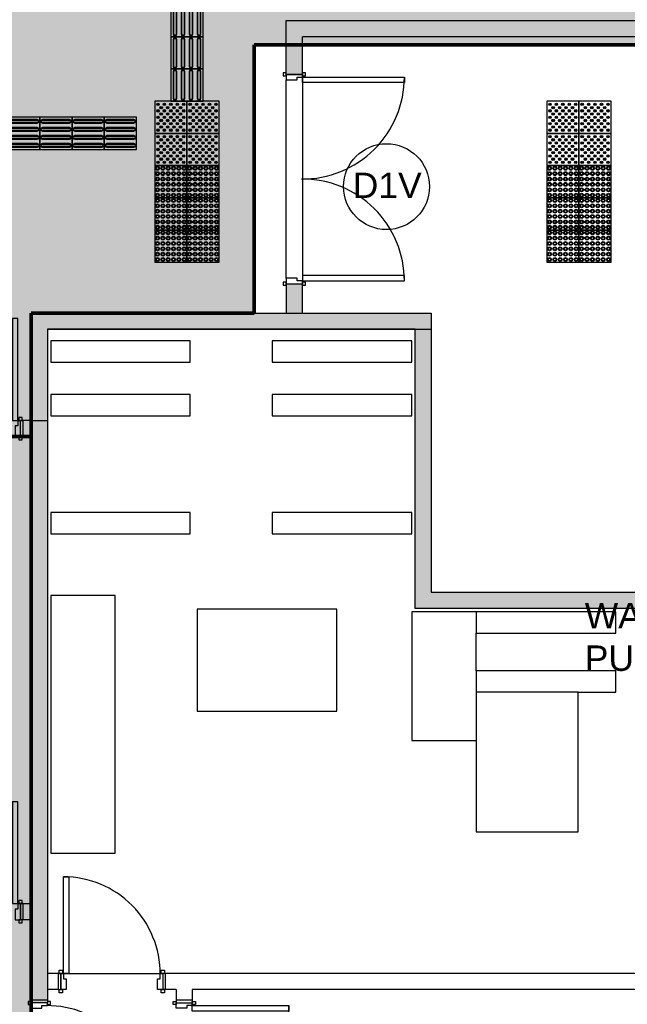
# Model space of a CAD drawing. Header units: millimetres. Extents: x 15878 to 679837, y -72324 to 391440.
# Drawn here: x 192924 to 198582, y 25170 to 34341 of the extents above; entities that cross this region are included whole.
import ezdxf

# ---------------------------------------------------------------- set-up
doc = ezdxf.new("R2010")
doc.units = ezdxf.units.MM
doc.linetypes.add('Demolished', pattern=[4.8, 3.2, -1.6])
for name, color, linetype, lineweight in [('A-DETL', 90, 'Continuous', 5), ('A-DETL-GENF', 92, 'Continuous', 5), ('A-DETL-THIN', 151, 'Continuous', 5), ('A-DOOR', 31, 'Continuous', 5), ('A-DOOR-FRAM', 31, 'Continuous', 5), ('A-FLOR', 192, 'Continuous', 5), ('A-GENM', 13, 'Continuous', 5), ('A-WALL', 113, 'Continuous', 5), ('A-WALL-PATT', 111, 'Continuous', 18), ('G-ANNO-TEXT', 231, 'Continuous', 5)]:
    doc.layers.add(name, color=color, linetype=linetype, lineweight=lineweight)
doc.styles.add('Swis721 BT_2', font='swiss.ttf', dxfattribs={"height": 236.51772})

# ---------------------------------------------------------------- blocks, each defined once
blk = doc.blocks.new('DLN-Double Door__X03_ - _M19_1900 x 2450 _WH_-V398-G_F')
at = {"layer": 'A-DOOR', "color": 21}
for p, q in [((-900, -75), (-950, -75)), ((-950, -75), (-950, -1025)), ((-900, -1025), (-900, -75)), ((900, -75), (950, -75)), ((900, -1025), (900, -75)), ((950, -75), (950, -1025)), ((-950, -1025), (-900, -1025)), ((950, -1025), (900, -1025))]:
    blk.add_line(p, q, dxfattribs=at)
for centre, start, end in [((-950, -75), 270, 0.5), ((950, -75), 179.5, 270)]:
    blk.add_arc(centre, 950, start, end, dxfattribs=at)
at = {"layer": 'A-DOOR-FRAM', "color": 21}
for p, q in [((-960, 105), (-990, 105)), ((-990, 105), (-990, 75)), ((-960, 75), (-960, 105)), ((990, 105), (960, 105)), ((960, 105), (960, 75)), ((990, 75), (990, 105)), ((-990, 75), (-975, 75)), ((-975, 75), (-960, 75)), ((-925, 75), (-975, 75)), ((-975, 75), (-975, -75)), ((-925, -25), (-925, 75)), ((925, 75), (925, -25)), ((975, 75), (925, 75)), ((960, 75), (975, 75)), ((975, 75), (990, 75)), ((975, -75), (975, 75)), ((-975, -75), (-990, -75)), ((-990, -75), (-990, -105)), ((-960, -75), (-975, -75)), ((-975, -75), (-950, -75)), ((-960, -105), (-960, -75)), ((-950, -75), (-950, -25)), ((-950, -25), (-925, -25)), ((925, -25), (950, -25)), ((950, -25), (950, -75)), ((950, -75), (975, -75)), ((975, -75), (960, -75)), ((960, -75), (960, -105)), ((990, -75), (975, -75)), ((990, -105), (990, -75)), ((-990, -105), (-960, -105)), ((960, -105), (990, -105))]:
    blk.add_line(p, q, dxfattribs=at)
blk = doc.blocks.new('DLN-Single Door__X01_ - _M02a_ 900 x 2450 _WH_-V405-G_F')
at = {"layer": 'A-DOOR', "color": 253}
for p, q in [((-450, 975), (-400, 975)), ((-450, 75), (-450, 975)), ((-400, 975), (-400, 75)), ((-490, 105), (-460, 105)), ((-490, 75), (-490, 105)), ((-460, 105), (-460, 75)), ((460, 75), (460, 105)), ((460, 105), (490, 105)), ((490, 105), (490, 75)), ((-475, 75), (-490, 75)), ((-460, 75), (-475, 75)), ((-400, 75), (-450, 75)), ((475, 75), (460, 75)), ((490, 75), (475, 75)), ((-490, -75), (-475, -75)), ((-490, -105), (-490, -75)), ((-475, -75), (-460, -75)), ((-460, -75), (-460, -105)), ((460, -105), (460, -75)), ((460, -75), (475, -75)), ((475, -75), (490, -75)), ((490, -75), (490, -105)), ((-460, -105), (-490, -105)), ((490, -105), (460, -105))]:
    blk.add_line(p, q, dxfattribs=at)
blk.add_arc((-450, 75), 900, 359.5, 90, dxfattribs=at)
at = {"layer": 'A-DOOR-FRAM', "color": 253}
for p, q in [((-475, 75), (-450, 75)), ((-475, -75), (-475, 75)), ((-450, 75), (-450, 25)), ((-450, 25), (-425, 25)), ((-425, 25), (-425, -75)), ((425, 25), (450, 25)), ((425, -75), (425, 25)), ((450, 75), (475, 75)), ((450, 25), (450, 75)), ((475, 75), (475, -75)), ((-425, -75), (-475, -75)), ((475, -75), (425, -75))]:
    blk.add_line(p, q, dxfattribs=at)
blk = doc.blocks.new('DLN-Single Door__X01_ - _M05_ 900 x 2450 _WH_-16935527-G_F')
at = {"layer": 'A-DOOR', "color": 21}
for p, q in [((-460, 105), (-490, 105)), ((-490, 105), (-490, 75)), ((-460, 75), (-460, 105)), ((490, 105), (460, 105)), ((460, 105), (460, 75)), ((490, 75), (490, 105))]:
    blk.add_line(p, q, dxfattribs=at)
at = {"layer": 'A-DOOR', "color": 253}
for p, q in [((-490, 75), (-475, 75)), ((-475, 75), (-460, 75)), ((460, 75), (475, 75)), ((475, 75), (490, 75)), ((-475, -75), (-490, -75)), ((-490, -75), (-490, -105)), ((-460, -75), (-475, -75)), ((-460, -105), (-460, -75)), ((-400, -75), (-450, -75)), ((-450, -75), (-450, -975)), ((-400, -975), (-400, -75)), ((475, -75), (460, -75)), ((460, -75), (460, -105)), ((490, -75), (475, -75)), ((490, -105), (490, -75)), ((-490, -105), (-460, -105)), ((460, -105), (490, -105)), ((-450, -975), (-400, -975))]:
    blk.add_line(p, q, dxfattribs=at)
blk.add_arc((-450, -75), 900, 270, 0.5, dxfattribs=at)
at = {"layer": 'A-DOOR-FRAM', "color": 253}
for p, q in [((-425, 75), (-475, 75)), ((-475, 75), (-475, -75)), ((-425, -25), (-425, 75)), ((425, 75), (425, -25)), ((475, 75), (425, 75)), ((475, -75), (475, 75)), ((-475, -75), (-450, -75)), ((-450, -75), (-450, -25)), ((-450, -25), (-425, -25)), ((425, -25), (450, -25)), ((450, -25), (450, -75)), ((450, -75), (475, -75))]:
    blk.add_line(p, q, dxfattribs=at)
blk = doc.blocks.new('DLN-Double Door__X03_ - _M19a_1900 x 2450 _WH_-18812797-G_F')
at = {"layer": 'A-DOOR', "color": 253}
for p, q in [((-900, -75), (-950, -75)), ((-950, -75), (-950, -1025)), ((-900, -1025), (-900, -75)), ((900, -75), (950, -75)), ((900, -1025), (900, -75)), ((950, -75), (950, -1025)), ((-950, -1025), (-900, -1025)), ((950, -1025), (900, -1025))]:
    blk.add_line(p, q, dxfattribs=at)
for centre, start, end in [((-950, -75), 270, 0.5), ((950, -75), 179.5, 270)]:
    blk.add_arc(centre, 950, start, end, dxfattribs=at)
at = {"layer": 'A-DOOR-FRAM', "color": 21}
for p, q in [((-960, 105), (-990, 105)), ((-990, 102.3), (-990, 75)), ((-960, 75), (-960, 105)), ((990, 105), (960, 105)), ((960, 105), (960, 75)), ((990, 75), (990, 105)), ((-990, 75), (-975, 75)), ((-975, 75), (-960, 75)), ((-925, 75), (-975, 75)), ((975, 75), (925, 75)), ((960, 75), (975, 75)), ((975, 75), (990, 75))]:
    blk.add_line(p, q, dxfattribs=at)
at = {"layer": 'A-DOOR-FRAM', "color": 253}
for p, q in [((-975, 75), (-975, -75)), ((-925, -25), (-925, 75)), ((925, 75), (925, -25)), ((975, -75), (975, 75)), ((-975, -75), (-990, -75)), ((-990, -75), (-990, -105)), ((-960, -75), (-975, -75)), ((-975, -75), (-950, -75)), ((-960, -105), (-960, -75)), ((-950, -75), (-950, -25)), ((-950, -25), (-925, -25)), ((925, -25), (950, -25)), ((950, -25), (950, -75)), ((950, -75), (975, -75)), ((975, -75), (960, -75)), ((960, -75), (960, -105)), ((990, -75), (975, -75)), ((990, -105), (990, -75)), ((-990, -105), (-960, -105)), ((960, -105), (990, -105))]:
    blk.add_line(p, q, dxfattribs=at)
blk = doc.blocks.new('DLN_Tactile - Directional Tiles-3867766-G_F')
at = {"layer": 'A-GENM'}
for p, q in [((150, 150), (-150, 150)), ((-150, 150), (-150, -150)), ((-129.5, 125.5), (-129.5, -125.5)), ((-123.5, -125.5), (-123.5, 125.5)), ((-101.5, 125.5), (-101.5, -125.5)), ((-95.5, -125.5), (-95.5, 125.5)), ((-54.5, 125.5), (-54.5, -125.5)), ((-48.5, -125.5), (-48.5, 125.5)), ((-26.5, 125.5), (-26.5, -125.5)), ((-20.5, -125.5), (-20.5, 125.5)), ((20.5, 125.5), (20.5, -125.5)), ((26.5, -125.5), (26.5, 125.5)), ((48.5, 125.5), (48.5, -125.5)), ((54.5, -125.5), (54.5, 125.5)), ((95.5, 125.5), (95.5, -125.5)), ((101.5, -125.5), (101.5, 125.5)), ((123.5, 125.5), (123.5, -125.5)), ((129.5, -125.5), (129.5, 125.5)), ((150, -150), (150, 150)), ((-150, -150), (150, -150))]:
    blk.add_line(p, q, dxfattribs=at)
for centre, radius, start, end in [((-112.5, 125.5), 17, 360, 180), ((-112.5, 125.5), 11, 360, 180), ((-37.5, 125.5), 17, 360, 180), ((-37.5, 125.5), 11, 360, 180), ((37.5, 125.5), 17, 360, 180), ((37.5, 125.5), 11, 360, 180), ((112.5, 125.5), 17, 360, 180), ((112.5, 125.5), 11, 360, 180), ((-112.5, -125.5), 17, 180, 360), ((-112.5, -125.5), 11, 180, 360), ((-37.5, -125.5), 17, 180, 360), ((-37.5, -125.5), 11, 180, 360), ((37.5, -125.5), 17, 180, 360), ((37.5, -125.5), 11, 180, 360), ((112.5, -125.5), 17, 180, 360), ((112.5, -125.5), 11, 180, 360)]:
    blk.add_arc(centre, radius, start, end, dxfattribs=at)
blk = doc.blocks.new('DLN-Double Door__X04_ - _M19_ 1900 x 2450 _WH_-16908813-G_F')
at = {"layer": 'A-DOOR', "color": 253}
for p, q in [((-900, -75), (-950, -75)), ((-950, -75), (-950, -1025)), ((-900, -1025), (-900, -75)), ((900, -75), (950, -75)), ((900, -1025), (900, -75)), ((950, -75), (950, -1025)), ((-950, -1025), (-900, -1025)), ((950, -1025), (900, -1025))]:
    blk.add_line(p, q, dxfattribs=at)
for centre, start, end in [((-950, -75), 270, 0.5), ((950, -75), 179.5, 270)]:
    blk.add_arc(centre, 950, start, end, dxfattribs=at)
at = {"layer": 'A-DOOR-FRAM', "color": 253}
for p, q in [((-960, 105), (-990, 105)), ((-990, 105), (-990, 75)), ((-960, 75), (-960, 105)), ((990, 105), (960, 105)), ((960, 105), (960, 75)), ((990, 75), (990, 105)), ((-990, 75), (-975, 75)), ((-975, 75), (-960, 75)), ((-925, 75), (-975, 75)), ((-975, 75), (-975, -75)), ((-925, -25), (-925, 75)), ((925, 75), (925, -25)), ((975, 75), (925, 75)), ((960, 75), (975, 75)), ((975, 75), (990, 75)), ((975, -75), (975, 75)), ((-975, -75), (-990, -75)), ((-990, -75), (-990, -105)), ((-960, -75), (-975, -75)), ((-975, -75), (-950, -75)), ((-960, -105), (-960, -75)), ((-950, -75), (-950, -25)), ((-950, -25), (-925, -25)), ((925, -25), (950, -25)), ((950, -25), (950, -75)), ((950, -75), (975, -75)), ((975, -75), (960, -75)), ((960, -75), (960, -105)), ((990, -75), (975, -75)), ((990, -105), (990, -75)), ((-990, -105), (-960, -105)), ((960, -105), (990, -105))]:
    blk.add_line(p, q, dxfattribs=at)
blk = doc.blocks.new('DLN_Tactile - Hazard warning Tiles-16031453-G_F')
at = {"layer": 'A-GENM'}
for p, q in [((150, 150), (-150, 150)), ((-150, 150), (-150, -150)), ((150, -150), (150, 150)), ((-150, -150), (150, -150))]:
    blk.add_line(p, q, dxfattribs=at)
for centre, radius in [((-125, 125), 17.5), ((-125, 75), 17.5), ((-125, 125), 12.5), ((-75, 125), 17.5), ((-75, 75), 17.5), ((-75, 125), 12.5), ((-25, 125), 17.5), ((-25, 75), 17.5), ((-25, 125), 12.5), ((25, 125), 17.5), ((25, 75), 17.5), ((25, 125), 12.5), ((75, 125), 17.5), ((75, 75), 17.5), ((75, 125), 12.5), ((125, 125), 17.5), ((125, 75), 17.5), ((125, 125), 12.5), ((-125, 25), 17.5), ((-125, 75), 12.5), ((-125, 25), 12.5), ((-75, 25), 17.5), ((-75, 75), 12.5), ((-75, 25), 12.5), ((-25, 25), 17.5), ((-25, 75), 12.5), ((-25, 25), 12.5), ((25, 25), 17.5), ((25, 75), 12.5), ((25, 25), 12.5), ((75, 25), 17.5), ((75, 75), 12.5), ((75, 25), 12.5), ((125, 25), 17.5), ((125, 75), 12.5), ((125, 25), 12.5), ((-125, -25), 17.5), ((-125, -75), 17.5), ((-125, -25), 12.5), ((-125, -75), 12.5), ((-75, -25), 17.5), ((-75, -75), 17.5), ((-75, -25), 12.5), ((-75, -75), 12.5), ((-25, -25), 17.5), ((-25, -75), 17.5), ((-25, -25), 12.5), ((-25, -75), 12.5), ((25, -25), 17.5), ((25, -75), 17.5), ((25, -25), 12.5), ((25, -75), 12.5), ((75, -25), 17.5), ((75, -75), 17.5), ((75, -25), 12.5), ((75, -75), 12.5), ((125, -25), 17.5), ((125, -75), 17.5), ((125, -25), 12.5), ((125, -75), 12.5), ((-125, -125), 17.5), ((-125, -125), 12.5), ((-75, -125), 17.5), ((-75, -125), 12.5), ((-25, -125), 17.5), ((-25, -125), 12.5), ((25, -125), 17.5), ((25, -125), 12.5), ((75, -125), 17.5), ((75, -125), 12.5), ((125, -125), 17.5), ((125, -125), 12.5)]:
    blk.add_circle(centre, radius, dxfattribs=at)
blk = doc.blocks.new('DLN_Tactile - Positional Tiles-16031454-G_F')
at = {"layer": 'A-GENM'}
for p, q in [((150, 150), (-150, 150)), ((-150, 150), (-150, -150)), ((150, -150), (150, 150)), ((-150, -150), (150, -150))]:
    blk.add_line(p, q, dxfattribs=at)
for centre, radius in [((-120, 120), 11.5), ((-120, 120), 6), ((-90, 90), 11.5), ((-90, 90), 6), ((-60, 120), 11.5), ((-60, 120), 6), ((-30, 90), 11.5), ((-30, 90), 6), ((0, 120), 11.5), ((0, 120), 6), ((30, 90), 11.5), ((30, 90), 6), ((60, 120), 11.5), ((60, 120), 6), ((90, 90), 11.5), ((90, 90), 6), ((120, 120), 11.5), ((120, 120), 6), ((-120, 60), 11.5), ((-120, 0), 11.5), ((-120, 60), 6), ((-120, 0), 6), ((-90, 30), 11.5), ((-90, 30), 6), ((-60, 60), 11.5), ((-60, 0), 11.5), ((-60, 60), 6), ((-60, 0), 6), ((-30, 30), 11.5), ((-30, 30), 6), ((0, 60), 11.5), ((0, 0), 11.5), ((0, 60), 6), ((0, 0), 6), ((30, 30), 11.5), ((30, 30), 6), ((60, 60), 11.5), ((60, 0), 11.5), ((60, 60), 6), ((60, 0), 6), ((90, 30), 11.5), ((90, 30), 6), ((120, 60), 11.5), ((120, 0), 11.5), ((120, 60), 6), ((120, 0), 6), ((-120, -60), 11.5), ((-120, -60), 6), ((-90, -30), 11.5), ((-90, -90), 11.5), ((-90, -30), 6), ((-90, -90), 6), ((-60, -60), 11.5), ((-60, -60), 6), ((-30, -30), 11.5), ((-30, -90), 11.5), ((-30, -30), 6), ((-30, -90), 6), ((0, -60), 11.5), ((0, -60), 6), ((30, -30), 11.5), ((30, -90), 11.5), ((30, -30), 6), ((30, -90), 6), ((60, -60), 11.5), ((60, -60), 6), ((90, -30), 11.5), ((90, -90), 11.5), ((90, -30), 6), ((90, -90), 6), ((120, -60), 11.5), ((120, -60), 6), ((-120, -120), 11.5), ((-120, -120), 6), ((-60, -120), 11.5), ((-60, -120), 6), ((0, -120), 11.5), ((0, -120), 6), ((60, -120), 11.5), ((60, -120), 6), ((120, -120), 11.5), ((120, -120), 6)]:
    blk.add_circle(centre, radius, dxfattribs=at)
blk = doc.blocks.new('DLN_Tactile - Hazard warning Tiles-V857-G_F')
at = {"layer": 'A-GENM', "color": 253}
for p, q in [((150, 150), (-150, 150)), ((-150, 150), (-150, -150)), ((150, -150), (150, 150)), ((-150, -150), (150, -150))]:
    blk.add_line(p, q, dxfattribs=at)
for centre, radius in [((-125, 125), 17.5), ((-125, 75), 17.5), ((-125, 125), 12.5), ((-75, 125), 17.5), ((-75, 75), 17.5), ((-75, 125), 12.5), ((-25, 125), 17.5), ((-25, 75), 17.5), ((-25, 125), 12.5), ((25, 125), 17.5), ((25, 75), 17.5), ((25, 125), 12.5), ((75, 125), 17.5), ((75, 75), 17.5), ((75, 125), 12.5), ((125, 125), 17.5), ((125, 75), 17.5), ((125, 125), 12.5), ((-125, 25), 17.5), ((-125, 75), 12.5), ((-125, 25), 12.5), ((-75, 25), 17.5), ((-75, 75), 12.5), ((-75, 25), 12.5), ((-25, 25), 17.5), ((-25, 75), 12.5), ((-25, 25), 12.5), ((25, 25), 17.5), ((25, 75), 12.5), ((25, 25), 12.5), ((75, 25), 17.5), ((75, 75), 12.5), ((75, 25), 12.5), ((125, 25), 17.5), ((125, 75), 12.5), ((125, 25), 12.5), ((-125, -25), 17.5), ((-125, -75), 17.5), ((-125, -25), 12.5), ((-125, -75), 12.5), ((-75, -25), 17.5), ((-75, -75), 17.5), ((-75, -25), 12.5), ((-75, -75), 12.5), ((-25, -25), 17.5), ((-25, -75), 17.5), ((-25, -25), 12.5), ((-25, -75), 12.5), ((25, -25), 17.5), ((25, -75), 17.5), ((25, -25), 12.5), ((25, -75), 12.5), ((75, -25), 17.5), ((75, -75), 17.5), ((75, -25), 12.5), ((75, -75), 12.5), ((125, -25), 17.5), ((125, -75), 17.5), ((125, -25), 12.5), ((125, -75), 12.5), ((-125, -125), 17.5), ((-125, -125), 12.5), ((-75, -125), 17.5), ((-75, -125), 12.5), ((-25, -125), 17.5), ((-25, -125), 12.5), ((25, -125), 17.5), ((25, -125), 12.5), ((75, -125), 17.5), ((75, -125), 12.5), ((125, -125), 17.5), ((125, -125), 12.5)]:
    blk.add_circle(centre, radius, dxfattribs=at)
blk = doc.blocks.new('DLN_Tactile - Positional Tiles-V858-G_F')
at = {"layer": 'A-GENM', "color": 253}
for p, q in [((150, 150), (-150, 150)), ((-150, 150), (-150, -150)), ((150, -150), (150, 150)), ((-150, -150), (150, -150))]:
    blk.add_line(p, q, dxfattribs=at)
for centre, radius in [((-120, 120), 11.5), ((-120, 120), 6), ((-90, 90), 11.5), ((-90, 90), 6), ((-60, 120), 11.5), ((-60, 120), 6), ((-30, 90), 11.5), ((-30, 90), 6), ((0, 120), 11.5), ((0, 120), 6), ((30, 90), 11.5), ((30, 90), 6), ((60, 120), 11.5), ((60, 120), 6), ((90, 90), 11.5), ((90, 90), 6), ((120, 120), 11.5), ((120, 120), 6), ((-120, 60), 11.5), ((-120, 0), 11.5), ((-120, 60), 6), ((-120, 0), 6), ((-90, 30), 11.5), ((-90, 30), 6), ((-60, 60), 11.5), ((-60, 0), 11.5), ((-60, 60), 6), ((-60, 0), 6), ((-30, 30), 11.5), ((-30, 30), 6), ((0, 60), 11.5), ((0, 0), 11.5), ((0, 60), 6), ((0, 0), 6), ((30, 30), 11.5), ((30, 30), 6), ((60, 60), 11.5), ((60, 0), 11.5), ((60, 60), 6), ((60, 0), 6), ((90, 30), 11.5), ((90, 30), 6), ((120, 60), 11.5), ((120, 0), 11.5), ((120, 60), 6), ((120, 0), 6), ((-120, -60), 11.5), ((-120, -60), 6), ((-90, -30), 11.5), ((-90, -90), 11.5), ((-90, -30), 6), ((-90, -90), 6), ((-60, -60), 11.5), ((-60, -60), 6), ((-30, -30), 11.5), ((-30, -90), 11.5), ((-30, -30), 6), ((-30, -90), 6), ((0, -60), 11.5), ((0, -60), 6), ((30, -30), 11.5), ((30, -90), 11.5), ((30, -30), 6), ((30, -90), 6), ((60, -60), 11.5), ((60, -60), 6), ((90, -30), 11.5), ((90, -90), 11.5), ((90, -30), 6), ((90, -90), 6), ((120, -60), 11.5), ((120, -60), 6), ((-120, -120), 11.5), ((-120, -120), 6), ((-60, -120), 11.5), ((-60, -120), 6), ((0, -120), 11.5), ((0, -120), 6), ((60, -120), 11.5), ((60, -120), 6), ((120, -120), 11.5), ((120, -120), 6)]:
    blk.add_circle(centre, radius, dxfattribs=at)
blk = doc.blocks.new('DLN_Tactile - Positional Tiles-V859-G_F')
at = {"layer": 'A-GENM', "color": 253}
for p, q in [((150, 150), (-150, 150)), ((-150, 150), (-150, -150)), ((150, -150), (150, 150)), ((-150, -150), (150, -150))]:
    blk.add_line(p, q, dxfattribs=at)
for centre, radius in [((-120, 120), 11.5), ((-120, 120), 6), ((-90, 90), 11.5), ((-90, 90), 6), ((-60, 120), 11.5), ((-60, 120), 6), ((-30, 90), 11.5), ((-30, 90), 6), ((0, 120), 11.5), ((0, 120), 6), ((30, 90), 11.5), ((30, 90), 6), ((60, 120), 11.5), ((60, 120), 6), ((90, 90), 11.5), ((90, 90), 6), ((120, 120), 11.5), ((120, 120), 6), ((-120, 60), 11.5), ((-120, 0), 11.5), ((-120, 60), 6), ((-120, 0), 6), ((-90, 30), 11.5), ((-90, 30), 6), ((-60, 60), 11.5), ((-60, 0), 11.5), ((-60, 60), 6), ((-60, 0), 6), ((-30, 30), 11.5), ((-30, 30), 6), ((0, 60), 11.5), ((0, 0), 11.5), ((0, 60), 6), ((0, 0), 6), ((30, 30), 11.5), ((30, 30), 6), ((60, 60), 11.5), ((60, 0), 11.5), ((60, 60), 6), ((60, 0), 6), ((90, 30), 11.5), ((90, 30), 6), ((120, 60), 11.5), ((120, 0), 11.5), ((120, 60), 6), ((120, 0), 6), ((-120, -60), 11.5), ((-120, -60), 6), ((-90, -30), 11.5), ((-90, -90), 11.5), ((-90, -30), 6), ((-90, -90), 6), ((-60, -60), 11.5), ((-60, -60), 6), ((-30, -30), 11.5), ((-30, -30), 6), ((-30, -90), 6), ((0, -60), 11.5), ((0, -60), 6), ((30, -30), 11.5), ((30, -90), 11.5), ((30, -30), 6), ((30, -90), 6), ((60, -60), 11.5), ((60, -60), 6), ((90, -30), 11.5), ((90, -90), 11.5), ((90, -30), 6), ((90, -90), 6), ((120, -60), 11.5), ((120, -60), 6), ((-120, -120), 11.5), ((-120, -120), 6), ((-60, -120), 11.5), ((0, -120), 11.5), ((0, -120), 6), ((60, -120), 11.5), ((60, -120), 6), ((120, -120), 11.5), ((120, -120), 6)]:
    blk.add_circle(centre, radius, dxfattribs=at)
for centre, radius, start in [((-30, -90), 11.5, 16.43478), ((-60, -120), 6, 19.5)]:
    blk.add_arc(centre, radius, start, 0, dxfattribs=at)
blk = doc.blocks.new('DLN_Tactile - Positional Tiles-V860-G_F')
at = {"layer": 'A-GENM', "color": 253}
for p, q in [((150, 150), (-150, 150)), ((-150, 150), (-150, -150)), ((150, -127.7), (150, 150)), ((-150, -150), (150, -150)), ((150, -150), (150, -131.5))]:
    blk.add_line(p, q, dxfattribs=at)
for centre, radius in [((-120, 120), 11.5), ((-90, 90), 11.5), ((-90, 90), 6), ((-60, 120), 11.5), ((-60, 120), 6), ((-30, 90), 11.5), ((-30, 90), 6), ((0, 120), 11.5), ((0, 120), 6), ((30, 90), 11.5), ((30, 90), 6), ((60, 120), 11.5), ((60, 120), 6), ((90, 90), 11.5), ((90, 90), 6), ((120, 120), 11.5), ((120, 120), 6), ((-120, 60), 11.5), ((-120, 0), 11.5), ((-120, 60), 6), ((-120, 0), 6), ((-90, 30), 11.5), ((-90, 30), 6), ((-60, 60), 11.5), ((-60, 0), 11.5), ((-60, 60), 6), ((-60, 0), 6), ((-30, 30), 11.5), ((-30, 30), 6), ((0, 60), 11.5), ((0, 0), 11.5), ((0, 60), 6), ((0, 0), 6), ((30, 30), 11.5), ((30, 30), 6), ((60, 60), 11.5), ((60, 0), 11.5), ((60, 60), 6), ((60, 0), 6), ((90, 30), 11.5), ((90, 30), 6), ((120, 60), 11.5), ((120, 0), 11.5), ((120, 60), 6), ((120, 0), 6), ((-120, -60), 11.5), ((-120, -60), 6), ((-90, -30), 11.5), ((-90, -90), 11.5), ((-90, -30), 6), ((-90, -90), 6), ((-60, -60), 11.5), ((-60, -60), 6), ((-30, -30), 11.5), ((-30, -90), 11.5), ((-30, -30), 6), ((-30, -90), 6), ((0, -60), 11.5), ((0, -60), 6), ((30, -30), 11.5), ((30, -90), 11.5), ((30, -30), 6), ((30, -90), 6), ((60, -60), 11.5), ((60, -60), 6), ((90, -30), 11.5), ((90, -90), 11.5), ((90, -30), 6), ((90, -90), 6), ((120, -60), 11.5), ((120, -60), 6), ((-120, -120), 11.5), ((-120, -120), 6), ((-60, -120), 11.5), ((-60, -120), 6), ((0, -120), 11.5), ((0, -120), 6), ((60, -120), 11.5), ((60, -120), 6), ((120, -120), 11.5), ((120, -120), 6)]:
    blk.add_circle(centre, radius, dxfattribs=at)
blk.add_arc((-120, 120), 6, 0, 325.5, dxfattribs=at)
blk = doc.blocks.new('DLN_Tactile - Directional Tiles-V862-G_F')
at = {"layer": 'A-GENM', "color": 253}
for p, q in [((150, 150), (-150, 150)), ((-150, 150), (-150, -150)), ((-129.5, 125.5), (-129.5, -125.5)), ((-123.5, -125.5), (-123.5, 125.5)), ((-101.5, 125.5), (-101.5, -125.5)), ((-95.5, -125.5), (-95.5, 125.5)), ((-54.5, 125.5), (-54.5, -125.5)), ((-48.5, -125.5), (-48.5, 125.5)), ((-26.5, 125.5), (-26.5, -125.5)), ((-20.5, -125.5), (-20.5, 125.5)), ((20.5, 125.5), (20.5, -125.5)), ((26.5, -125.5), (26.5, 125.5)), ((48.5, 125.5), (48.5, -125.5)), ((54.5, -125.5), (54.5, 125.5)), ((95.5, 125.5), (95.5, -125.5)), ((101.5, -125.5), (101.5, 125.5)), ((123.5, 125.5), (123.5, -125.5)), ((129.5, -125.5), (129.5, 125.5)), ((150, -150), (150, 150)), ((-150, -150), (150, -150))]:
    blk.add_line(p, q, dxfattribs=at)
for centre, radius, start, end in [((-112.5, 125.5), 17, 360, 180), ((-112.5, 125.5), 11, 360, 180), ((-37.5, 125.5), 17, 360, 180), ((-37.5, 125.5), 11, 360, 180), ((37.5, 125.5), 17, 360, 180), ((37.5, 125.5), 11, 360, 180), ((112.5, 125.5), 17, 360, 180), ((112.5, 125.5), 11, 360, 180), ((-112.5, -125.5), 17, 180, 360), ((-112.5, -125.5), 11, 180, 360), ((-37.5, -125.5), 17, 180, 360), ((-37.5, -125.5), 11, 180, 360), ((37.5, -125.5), 17, 180, 360), ((37.5, -125.5), 11, 180, 360), ((112.5, -125.5), 17, 180, 360), ((112.5, -125.5), 11, 180, 360)]:
    blk.add_arc(centre, radius, start, end, dxfattribs=at)

msp = doc.modelspace()

# ---------------------------------------------------------------- hatches: boundary and pattern name
at = {"layer": 'A-DETL-GENF', "transparency": 33554585}
h = msp.add_hatch(color=253, dxfattribs=at)
h.paths.add_polyline_path([(193031.8, 30457.5), (193031.8, 31607.5), (195106.8, 31607.5), (195106.8, 34107.5), (202306.8, 34107.5), (202306.8, 35797.5), (205331.8, 35797.5), (205331.8, 52007.5), (202831.8, 52007.5), (202831.8, 51406.3), (202231.8, 51406.3), (202231.8, 48337.5), (196081.8, 48337.5), (196081.8, 52057.5), (193181.8, 52057.5), (193181.8, 49957.5), (189481.8, 49957.5), (189481.8, 52057.5), (177431.8, 52057.5), (177431.8, 45607.5), (166981.8, 45607.5), (166981.8, 31607.5), (190881.8, 31607.5), (190881.8, 30457.5)], flags=0)
h.paths.add_polyline_path([(178081.8, 39607.5), (177481.8, 39607.5), (177481.8, 40207.5), (178081.8, 40207.5)], flags=0)
h.paths.add_polyline_path([(199881.8, 39607.5), (199881.8, 40207.5), (200481.8, 40207.5), (200481.8, 39607.5), (199984.4, 39607.5)], flags=0)
h.paths.add_polyline_path([(189481.8, 39607.5), (189481.8, 40207.5), (190081.8, 40207.5), (190081.8, 39607.5)], flags=0)
h.paths.add_polyline_path([(178081.8, 51407.5), (177481.8, 51407.5), (177481.8, 52007.5), (178081.8, 52007.5), (178081.8, 51515.3)], flags=0)
h = msp.add_hatch(color=21, dxfattribs=at)
h.paths.add_polyline_path([(180944.2, -1992.5), (181019.3, -1992.5), (181019.3, -467.5), (184631.8, -467.5), (184631.8, 5707.5), (205731.8, 5707.5), (205731.8, 15947.5), (202831.8, 15947.5), (202831.8, 15724.2), (202231.8, 15724.2), (202231.8, 15947.5), (193031.8, 15947.5), (193031.8, 30457.5), (190881.8, 30457.5), (190878.2, 29767.5), (189681.8, 29767.5), (189681.8, 27367.5), (190881.8, 27367.5), (190878.2, 12097.5), (189681.8, 12097.5), (189681.8, 9697.5), (190881.8, 9697.5), (190878.2, 7857.5), (179319.3, 7857.5), (179319.3, 5557.5), (163646.8, 5557.5), (163646.8, 257.5), (172806.8, 257.5), (172806.8, -1342.5), (177606.8, -1342.5), (177606.8, -892.5), (179106.8, -892.5), (179106.8, -1992.5)], flags=0)
h.paths.add_polyline_path([(202831.8, 7857.5), (202231.8, 7857.5), (202231.8, 8457.5), (202831.8, 8457.5)], flags=0)
at = {"layer": 'A-WALL-PATT', "transparency": 33554432}
for points in [[(197500.9, 34182.5), (198756.8, 34182.5), (198756.8, 34332.5), (195406.8, 34332.5), (195406.8, 34182.5), (195845.2, 34182.5)], [(193181.8, 30607.5), (193181.8, 31607.5), (193031.8, 31607.5), (193031.8, 30607.5)], [(194189.5, 31457.5), (196756.8, 31457.5), (196756.8, 31607.5), (193181.8, 31607.5), (193181.8, 31457.5)], [(196756.8, 28857.5), (196756.8, 31457.5), (196606.8, 31457.5), (196606.8, 28857.5)], [(204123.5, 28857.5), (205881.8, 28857.5), (205881.8, 29007.5), (196756.8, 29007.5), (196756.8, 28857.5), (202467.9, 28857.5)]]:
    msp.add_hatch(color=53, dxfattribs=at).paths.add_polyline_path(points, flags=0)
h = msp.add_hatch(color=53, dxfattribs=at)
h.paths.add_polyline_path([(195406.8, 31607.5), (195556.8, 31607.5), (195556.8, 31882.5), (195406.8, 31882.5)], flags=0)
h.paths.add_polyline_path([(195556.8, 33832.5), (195556.8, 34182.5), (195406.8, 34177.9), (195406.8, 33832.5)], flags=0)
h = msp.add_hatch(color=53, dxfattribs=at)
h.paths.add_polyline_path([(192931.8, 30457.5), (193031.8, 30457.5), (193031.8, 30607.5), (192931.8, 30607.5), (192931.8, 30572.1)], flags=0)
h.paths.add_polyline_path([(190981.8, 30457.5), (190981.8, 30607.5), (190881.8, 30607.5), (190881.8, 30457.5)], flags=0)
h = msp.add_hatch(color=53, dxfattribs=at)
h.paths.add_polyline_path([(193131.8, 5632.5), (193131.8, 5757.5), (193181.8, 5757.5), (193181.8, 11282.5), (193031.8, 11282.5), (193031.8, 5632.5)], flags=0)
h.paths.add_polyline_path([(193031.8, 12232.5), (193181.8, 12232.5), (193181.8, 12860), (193031.8, 12860), (193031.8, 12307.5)], flags=0)
h.paths.add_polyline_path([(193181.8, 14010), (193181.8, 14395), (193031.8, 14395), (193031.8, 14010), (193131.8, 14010)], flags=0)
h.paths.add_polyline_path([(193081.8, 15545), (193181.8, 15545), (193181.8, 22508), (193031.8, 22508), (193031.8, 15545)], flags=0)
h.paths.add_polyline_path([(193081.8, 23658), (193181.8, 23658), (193181.8, 24232.5), (193031.8, 24232.5), (193031.8, 23658)], flags=0)
h.paths.add_polyline_path([(193031.8, 25182.5), (193181.8, 25182.5), (193181.8, 30607.5), (193031.8, 30607.5), (193031.8, 25957.5)], flags=0)
h = msp.add_hatch(color=53, dxfattribs=at)
h.paths.add_polyline_path([(192931.8, 25957.5), (193031.8, 25957.5), (193031.8, 26107.5), (192931.8, 26107.5), (192931.8, 26084.3)], flags=0)
h.paths.add_polyline_path([(190981.8, 25957.5), (190981.8, 26107.5), (190881.8, 26107.5), (190881.8, 25957.5)], flags=0)

# ---------------------------------------------------------------- linework, layer by layer
at = {"layer": 'A-DETL', "linetype": 'Demolished', "lineweight": 50}
for p, q in [((195106.8, 31607.5), (195106.8, 34107.5)), ((195106.8, 34107.5), (202306.8, 34107.5)), ((193031.8, 30457.5), (193031.8, 31607.5)), ((193031.8, 31607.5), (195106.8, 31607.5)), ((190881.8, 30457.5), (193031.8, 30457.5)), ((193031.8, 30457.5), (190881.8, 30457.5)), ((193031.8, 15947.5), (193031.8, 30457.5))]:
    msp.add_line(p, q, dxfattribs=at)
at = {"layer": 'A-DETL-THIN'}
msp.add_circle((196340.3, 32786.5), 400, dxfattribs=at)
at = {"layer": 'A-FLOR'}
for p, q in [((195406.8, 34182.5), (195406.8, 34332.5)), ((195406.8, 34332.5), (202306.8, 34332.5)), ((198756.8, 34182.5), (195556.8, 34182.5)), ((195406.8, 31932.5), (195406.8, 33782.5)), ((195556.8, 33807.5), (195556.8, 31907.5)), ((193031.8, 31607.5), (195406.8, 31607.5)), ((195406.8, 31607.5), (195406.8, 31607.5)), ((196756.8, 31607.5), (196756.8, 29007.5)), ((196606.8, 31457.5), (193181.8, 31457.5)), ((194512.8, 31351.5), (193212.8, 31351.5)), ((193212.8, 31351.5), (193212.8, 31151.5)), ((194512.8, 31151.5), (194512.8, 31351.5)), ((196575.8, 31351.5), (195275.8, 31351.5)), ((195275.8, 31351.5), (195275.8, 31151.5)), ((196575.8, 31151.5), (196575.8, 31351.5)), ((193212.8, 31151.5), (194512.8, 31151.5)), ((195275.8, 31151.5), (196575.8, 31151.5)), ((194512.8, 30851.5), (193212.8, 30851.5)), ((193212.8, 30851.5), (193212.8, 30651.5)), ((194512.8, 30651.5), (194512.8, 30851.5)), ((196575.8, 30851.5), (195275.8, 30851.5)), ((195275.8, 30851.5), (195275.8, 30651.5)), ((196575.8, 30651.5), (196575.8, 30851.5)), ((193212.8, 30651.5), (194512.8, 30651.5)), ((195275.8, 30651.5), (196575.8, 30651.5)), ((193031.8, 30607.5), (192946.8, 30607.5)), ((192956.8, 30572.1), (192956.8, 30607.5)), ((192956.8, 30457.5), (192956.8, 30570)), ((193031.8, 30457.5), (192956.8, 30457.5)), ((194512.8, 29751.5), (193212.8, 29751.5)), ((193212.8, 29751.5), (193212.8, 29551.5)), ((194512.8, 29551.5), (194512.8, 29751.5)), ((196575.8, 29751.5), (195275.8, 29751.5)), ((195275.8, 29751.5), (195275.8, 29551.5)), ((196575.8, 29551.5), (196575.8, 29751.5)), ((193212.8, 29551.5), (194512.8, 29551.5)), ((195275.8, 29551.5), (196575.8, 29551.5)), ((196756.8, 29007.5), (198756.8, 29007.5)), ((193812.8, 28978.5), (193212.8, 28978.5)), ((193212.8, 28978.5), (193212.8, 26578.5)), ((193812.8, 26578.5), (193812.8, 28978.5)), ((195875.8, 28851.5), (194575.8, 28851.5)), ((194575.8, 28851.5), (194575.8, 27901.5)), ((195875.8, 27901.5), (195875.8, 28851.5)), ((197175.8, 28826.5), (196575.8, 28826.5)), ((196575.8, 28826.5), (196575.8, 27626.5)), ((198475.8, 28826.5), (197175.8, 28826.5)), ((197175.8, 28826.5), (197175.8, 28626.5)), ((198475.8, 28626.5), (198475.8, 28826.5)), ((197175.8, 28626.5), (198475.8, 28626.5)), ((197175.8, 28276.5), (197175.8, 28626.5)), ((198475.8, 28276.5), (197175.8, 28276.5)), ((197175.8, 28276.5), (197175.8, 28076.5)), ((198475.8, 28076.5), (198475.8, 28276.5)), ((197175.8, 28076.5), (197175.8, 26776.5)), ((198125.8, 28076.5), (197175.8, 28076.5)), ((198125.8, 28076.5), (198475.8, 28076.5)), ((198125.8, 26776.5), (198125.8, 28076.5)), ((194575.8, 27901.5), (195875.8, 27901.5)), ((196575.8, 27626.5), (197175.8, 27626.5)), ((197175.8, 26776.5), (198125.8, 26776.5)), ((193212.8, 26578.5), (193812.8, 26578.5)), ((192956.8, 25957.5), (192956.8, 26107.5)), ((192956.8, 26107.5), (193031.8, 26107.5)), ((193031.8, 25957.5), (192946.8, 25957.5)), ((193291.8, 25457.5), (193181.8, 25457.5)), ((193281.8, 25457.5), (193281.8, 25307.5)), ((193331.8, 25457.5), (194231.8, 25457.5)), ((205731.8, 25457.5), (194271.8, 25457.5)), ((194281.8, 25307.5), (194281.8, 25457.5)), ((193281.8, 25307.5), (193181.8, 25307.5)), ((194381.8, 25307.5), (194281.8, 25307.5)), ((194531.8, 25307.5), (194531.8, 25197.5)), ((193181.8, 25207.5), (193031.8, 25207.5)), ((194531.8, 25207.5), (194381.8, 25207.5))]:
    msp.add_line(p, q, dxfattribs=at)
at = {"layer": 'A-WALL', "color": 253}
for p, q in [((195406.8, 33832.5), (195406.8, 34177.9)), ((195556.8, 33832.5), (195556.8, 34182.5)), ((195406.8, 33832.5), (195556.8, 33832.5)), ((195406.8, 31882.5), (195406.8, 31607.5)), ((195406.8, 31882.5), (195556.8, 31882.5)), ((195556.8, 31607.5), (195556.8, 31882.5)), ((193031.8, 30607.5), (193031.8, 31607.5)), ((193031.8, 31607.5), (196756.8, 31607.5)), ((193181.8, 31457.5), (196756.8, 31457.5)), ((193181.8, 31457.5), (193181.8, 25182.5)), ((196606.8, 28857.5), (196606.8, 31457.5)), ((192931.8, 30457.5), (192931.8, 30607.5)), ((192931.8, 30607.5), (192946.8, 30607.5)), ((193031.8, 30607.5), (193181.8, 30607.5)), ((205881.8, 28857.5), (196606.8, 28857.5)), ((193291.8, 25457.5), (193306.8, 25457.5)), ((193306.8, 25457.5), (193306.8, 25307.5)), ((194271.8, 25457.5), (194256.8, 25457.5)), ((194256.8, 25457.5), (194256.8, 25307.5)), ((193281.8, 25307.5), (193306.8, 25307.5)), ((194381.8, 25307.5), (194256.8, 25307.5)), ((194381.8, 25307.5), (194381.8, 25182.5)), ((205731.8, 25307.5), (194531.8, 25307.5)), ((193181.8, 25182.5), (193031.8, 25182.5)), ((194381.8, 25182.5), (194531.8, 25182.5)), ((194531.8, 25197.5), (194531.8, 25182.5))]:
    msp.add_line(p, q, dxfattribs=at)
at = {"layer": 'A-WALL', "color": 21}
for p, q in [((193031.8, 26107.5), (193031.8, 30607.5)), ((192956.8, 30457.5), (192931.8, 30457.5)), ((192956.8, 26107.5), (192931.8, 26107.5)), ((192931.8, 26107.5), (192931.8, 25957.5)), ((192946.8, 25957.5), (192931.8, 25957.5)), ((193031.8, 25182.5), (193031.8, 25957.5))]:
    msp.add_line(p, q, dxfattribs=at)

# ---------------------------------------------------------------- block references
at = {"layer": 'A-DOOR', "color": 253}
for name, p, rotation in [('DLN-Double Door__X04_ - _M19_ 1900 x 2450 _WH_-16908813-G_F', (195481.8, 32857.5), 90), ('DLN-Single Door__X01_ - _M05_ 900 x 2450 _WH_-16935527-G_F', (193106.8, 24707.5), 90), ('DLN-Single Door__X01_ - _M02a_ 900 x 2450 _WH_-V405-G_F', (194456.8, 24707.5), 270)]:
    msp.add_blockref(name, p, dxfattribs=dict(at, rotation=rotation))
at = {"layer": 'A-DOOR', "color": 21, "rotation": 180}
for name, p in [('DLN-Double Door__X03_ - _M19a_1900 x 2450 _WH_-18812797-G_F', (191956.8, 30532.5)), ('DLN-Double Door__X03_ - _M19_1900 x 2450 _WH_-V398-G_F', (191956.8, 26032.5))]:
    msp.add_blockref(name, p, dxfattribs=at)
at = {"layer": 'A-DOOR', "color": 253}
msp.add_blockref('DLN-Single Door__X01_ - _M02a_ 900 x 2450 _WH_-V405-G_F', (193781.8, 25382.5), dxfattribs=at)
at = {"layer": 'A-GENM', "color": 253}
msp.add_blockref('DLN_Tactile - Directional Tiles-V862-G_F', (194481.8, 34332.5), dxfattribs=at)
at = {"layer": 'A-GENM'}
for p in [(194481.8, 34032.5), (194481.8, 33732.5)]:
    msp.add_blockref('DLN_Tactile - Directional Tiles-3867766-G_F', p, dxfattribs=at)
at = {"layer": 'A-GENM', "color": 253, "rotation": 180}
for name, p in [('DLN_Tactile - Positional Tiles-V860-G_F', (194331.8, 33432.5)), ('DLN_Tactile - Positional Tiles-V858-G_F', (194631.8, 33432.5)), ('DLN_Tactile - Positional Tiles-V859-G_F', (194331.8, 33132.5)), ('DLN_Tactile - Positional Tiles-V858-G_F', (194631.8, 33132.5)), ('DLN_Tactile - Hazard warning Tiles-V857-G_F', (194331.8, 32832.5)), ('DLN_Tactile - Hazard warning Tiles-V857-G_F', (194631.8, 32832.5)), ('DLN_Tactile - Hazard warning Tiles-V857-G_F', (194331.8, 32532.5)), ('DLN_Tactile - Hazard warning Tiles-V857-G_F', (194631.8, 32532.5)), ('DLN_Tactile - Hazard warning Tiles-V857-G_F', (194331.8, 32232.5)), ('DLN_Tactile - Hazard warning Tiles-V857-G_F', (194631.8, 32232.5))]:
    msp.add_blockref(name, p, dxfattribs=at)
at = {"layer": 'A-GENM'}
for name, p, rotation in [('DLN_Tactile - Positional Tiles-16031454-G_F', (197981.8, 33432.5), 180), ('DLN_Tactile - Positional Tiles-16031454-G_F', (198281.8, 33432.5), 180), ('DLN_Tactile - Directional Tiles-3867766-G_F', (192961.8, 33282.5), 270), ('DLN_Tactile - Directional Tiles-3867766-G_F', (193261.8, 33282.5), 270), ('DLN_Tactile - Directional Tiles-3867766-G_F', (193561.8, 33282.5), 270), ('DLN_Tactile - Directional Tiles-3867766-G_F', (193861.8, 33282.5), 270), ('DLN_Tactile - Positional Tiles-16031454-G_F', (197981.8, 33132.5), 180), ('DLN_Tactile - Positional Tiles-16031454-G_F', (198281.8, 33132.5), 180), ('DLN_Tactile - Hazard warning Tiles-16031453-G_F', (197981.8, 32832.5), 180), ('DLN_Tactile - Hazard warning Tiles-16031453-G_F', (198281.8, 32832.5), 180), ('DLN_Tactile - Hazard warning Tiles-16031453-G_F', (197981.8, 32532.5), 180), ('DLN_Tactile - Hazard warning Tiles-16031453-G_F', (198281.8, 32532.5), 180), ('DLN_Tactile - Hazard warning Tiles-16031453-G_F', (197981.8, 32232.5), 180), ('DLN_Tactile - Hazard warning Tiles-16031453-G_F', (198281.8, 32232.5), 180)]:
    msp.add_blockref(name, p, dxfattribs=dict(at, rotation=rotation))

# ---------------------------------------------------------------- texts
at = {"layer": 'G-ANNO-TEXT', "color": 7, "attachment_point": 1, "line_spacing_factor": 1.00667, "style": 'Swis721 BT_2'}
for s, insert, char_height, width in [('D1V', (196025.1, 32916.6), 236.52, 738), ('WATER TANKS &\\PPUMP ROOM', (198185.8, 28909.2), 236.518, 3105)]:
    msp.add_mtext(s, dxfattribs=dict(at, insert=insert, char_height=char_height, width=width))

doc.saveas('drawing.dxf')
